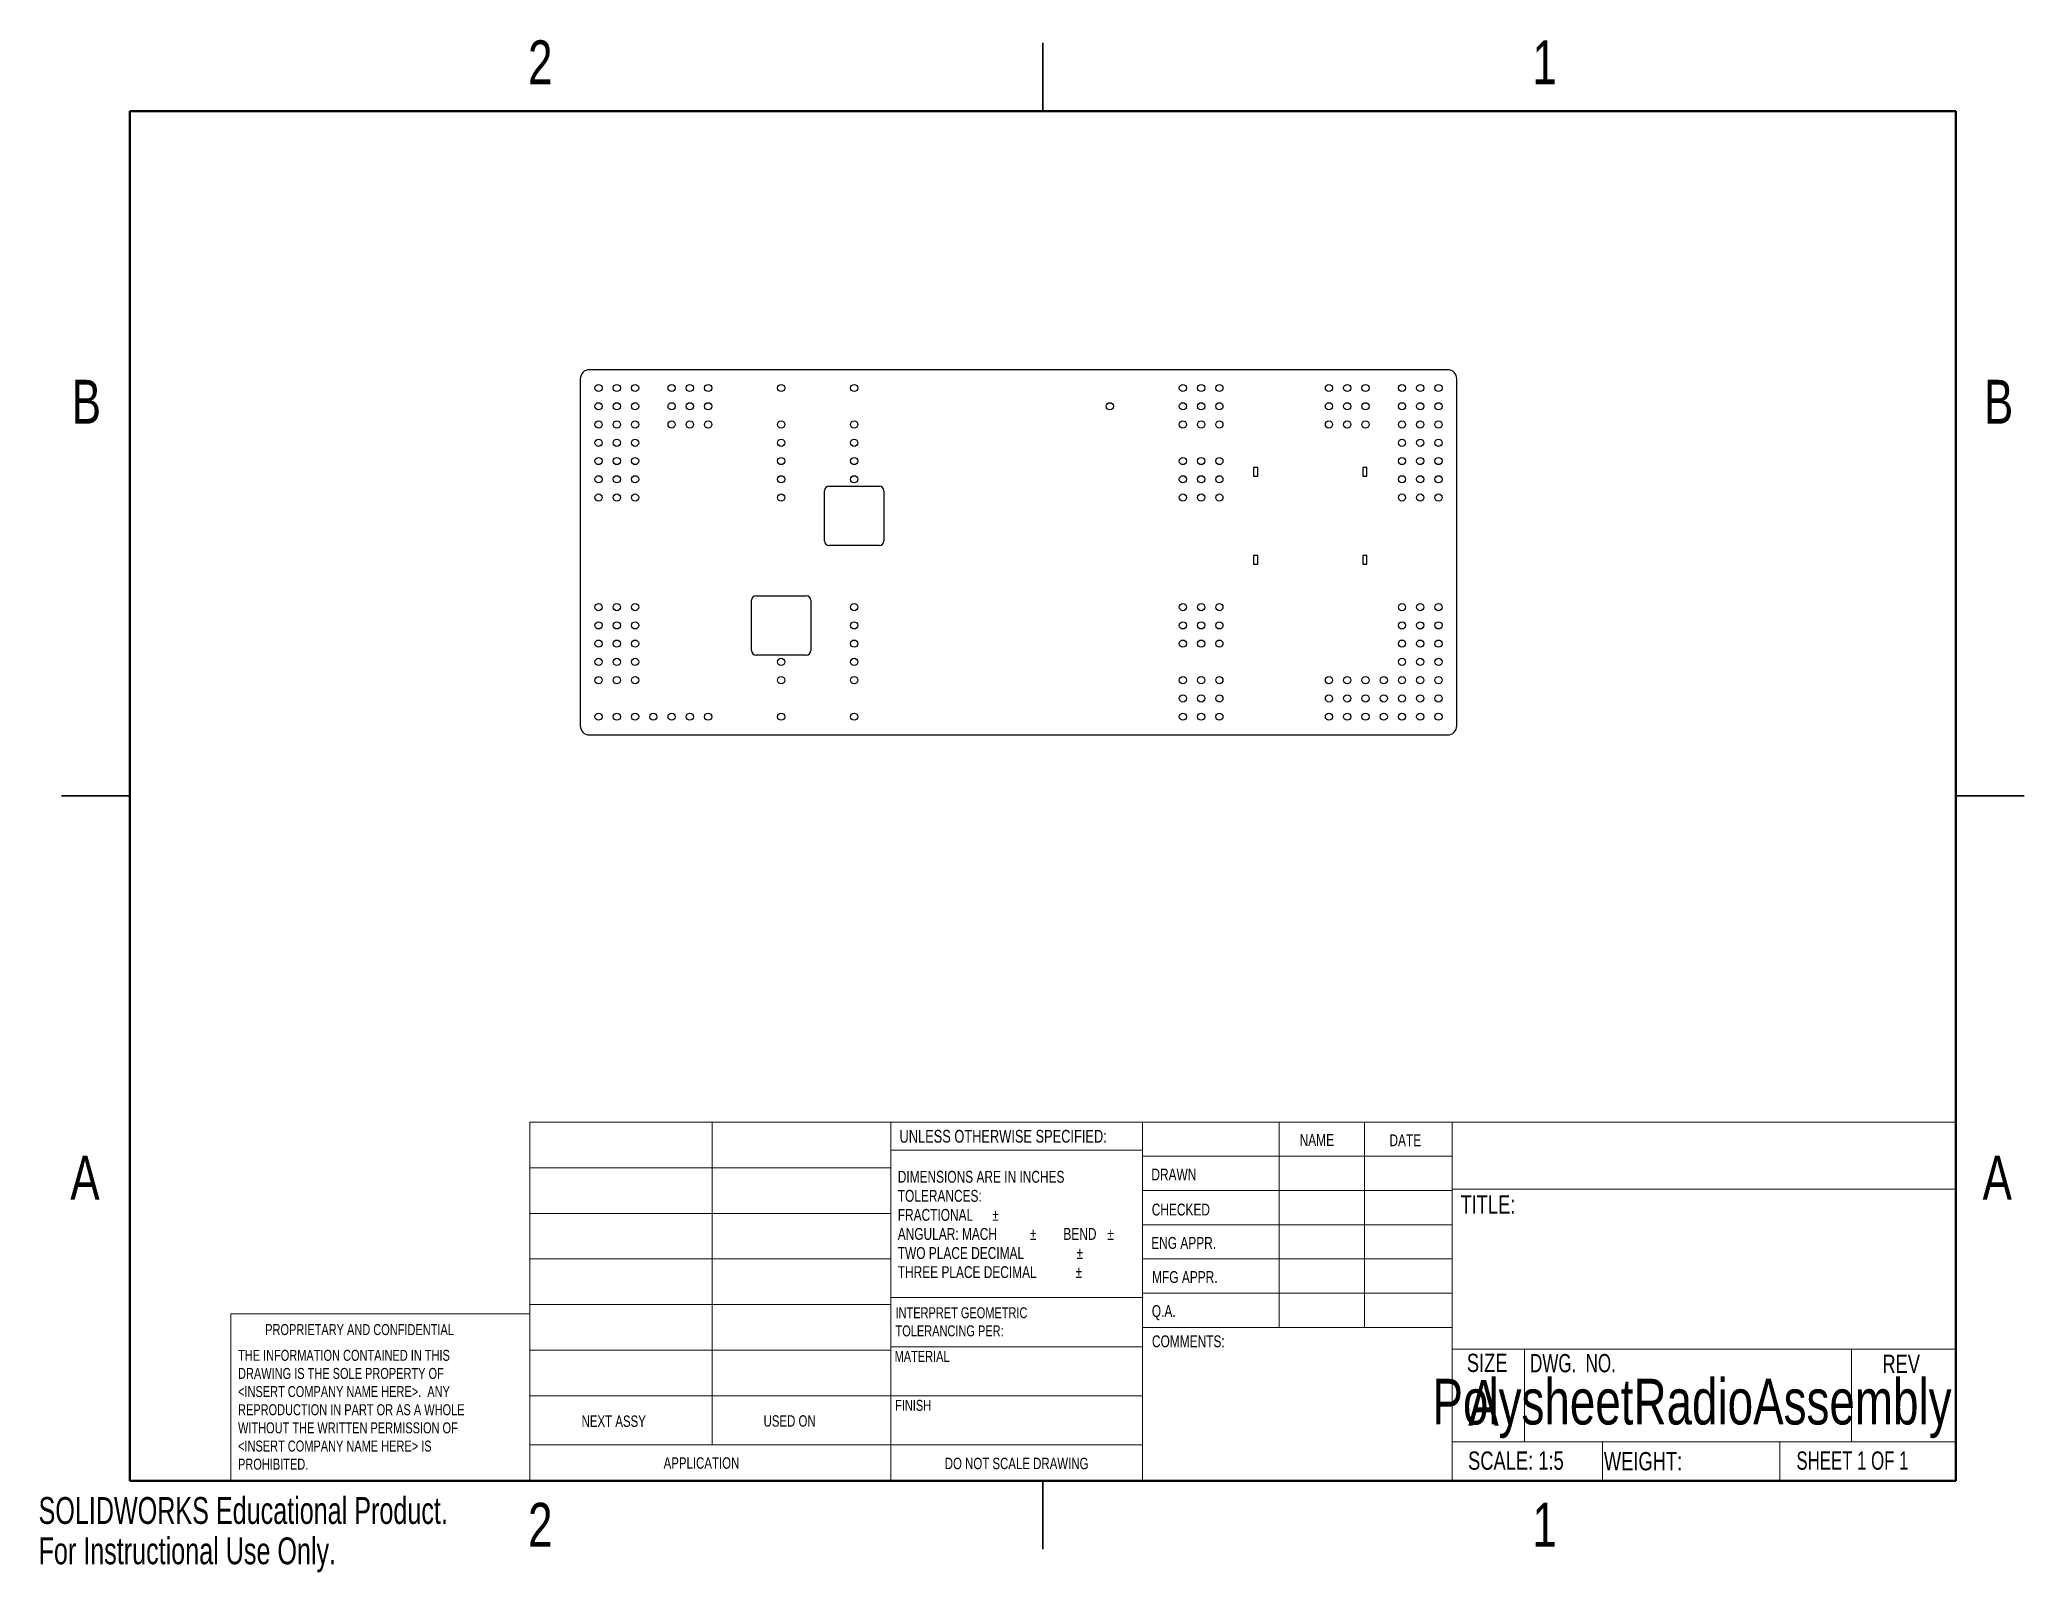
# Model space of a CAD drawing. Header units: millimetres. Extents: x 0 to 0.276, y 0 to 0.213.
import ezdxf

# ---------------------------------------------------------------- set-up
doc = ezdxf.new("R2010")
doc.units = ezdxf.units.MM
doc.styles.add('SLDTEXTSTYLE0', font='TXT', dxfattribs={"width": 0.75})
doc.styles.add('SLDTEXTSTYLE1', font='TXT', dxfattribs={"width": 0.6875})
doc.styles.add('SLDTEXTSTYLE2', font='TXT', dxfattribs={"width": 0.694444})
doc.styles.add('SLDTEXTSTYLE3', font='TXT', dxfattribs={"width": 0.7})

# ---------------------------------------------------------------- blocks, each defined once
blk = doc.blocks.new('SW_NOTE_0')
at = {"color": 0, "linetype": 'Continuous', "lineweight": 0, "char_height": 0.001524, "attachment_point": 1, "style": 'SLDTEXTSTYLE0'}
for s, insert in [('INTERPRET GEOMETRIC', (0, 0.00196)), ('TOLERANCING PER:', (0, -0.00056))]:
    blk.add_mtext(s, dxfattribs=dict(at, insert=insert))
blk = doc.blocks.new('SW_NOTE_0_1')
at = {"color": 0, "linetype": 'Continuous', "lineweight": 0, "char_height": 0.001651, "attachment_point": 1, "style": 'SLDTEXTSTYLE0'}
for s, insert in [('DIMENSIONS ARE IN INCHES', (0, 0.00213)), ('TOLERANCES:', (0, -0.00052)), ('FRACTIONAL', (0, -0.00317)), ('%%p', (0.01315, -0.00317)), ('ANGULAR: MACH', (0, -0.00582)), ('%%p', (0.01837, -0.00582)), ('BEND', (0.02304, -0.00582)), ('%%p', (0.02916, -0.00582)), ('TWO PLACE DECIMAL', (0, -0.00848)), ('%%p', (0.02488, -0.00848)), ('THREE PLACE DECIMAL', (0, -0.01113)), ('%%p', (0.02473, -0.01113))]:
    blk.add_mtext(s, dxfattribs=dict(at, insert=insert))
blk = doc.blocks.new('SW_NOTE_0_2')
at = {"color": 0, "linetype": 'Continuous', "lineweight": 0, "char_height": 0.001524, "attachment_point": 1, "style": 'SLDTEXTSTYLE0'}
for s, insert in [('THE INFORMATION CONTAINED IN THIS', (0, 0.00196)), ('DRAWING IS THE SOLE PROPERTY OF', (0, -0.00056)), ('<INSERT COMPANY NAME HERE>.  ANY', (0, -0.00308)), ('WITHOUT THE WRITTEN PERMISSION OF', (0, -0.00813)), ('REPRODUCTION IN PART OR AS A WHOLE', (0, -0.00561)), ('<INSERT COMPANY NAME HERE> IS', (0, -0.01066)), ('PROHIBITED.', (0, -0.01318))]:
    blk.add_mtext(s, dxfattribs=dict(at, insert=insert))

msp = doc.modelspace()

# ---------------------------------------------------------------- linework, layer by layer
at = {"color": 7, "linetype": 'Continuous', "lineweight": 25}
for p, q in [((0.1397, 0.21272), (0.1397, 0.2032)), ((0.1397, 0.2032), (0.1397, 0.21272)), ((0.07536, 0.16597), (0.07536, 0.11771)), ((0.19601, 0.16724), (0.07663, 0.16724)), ((0.19728, 0.11771), (0.19728, 0.16597)), ((0.16902, 0.15364), (0.16902, 0.15244)), ((0.16962, 0.15364), (0.16902, 0.15364)), ((0.16902, 0.15244), (0.16962, 0.15244)), ((0.16962, 0.15244), (0.16962, 0.15364)), ((0.18479, 0.15364), (0.18419, 0.15364)), ((0.18419, 0.15364), (0.18419, 0.15244)), ((0.18419, 0.15244), (0.18479, 0.15244)), ((0.18479, 0.15244), (0.18479, 0.15364)), ((0.10934, 0.14343), (0.10934, 0.15041)), ((0.10997, 0.15105), (0.11696, 0.15105)), ((0.11759, 0.15041), (0.11759, 0.14343)), ((0.11696, 0.14279), (0.10997, 0.14279)), ((0.16962, 0.14139), (0.16902, 0.14139)), ((0.16902, 0.14139), (0.16902, 0.14019)), ((0.16962, 0.14019), (0.16962, 0.14139)), ((0.18479, 0.14139), (0.18419, 0.14139)), ((0.18419, 0.14139), (0.18419, 0.14019)), ((0.18479, 0.14019), (0.18479, 0.14139)), ((0.16902, 0.14019), (0.16962, 0.14019)), ((0.18419, 0.14019), (0.18479, 0.14019)), ((0.09981, 0.13581), (0.1068, 0.13581)), ((0.09918, 0.12819), (0.09918, 0.13517)), ((0.10743, 0.13517), (0.10743, 0.12819)), ((0.1068, 0.12755), (0.09981, 0.12755)), ((0.07663, 0.11644), (0.19601, 0.11644)), ((0.00317, 0.10795), (0.0127, 0.10795)), ((0.0127, 0.10795), (0.00317, 0.10795)), ((0.27622, 0.10795), (0.2667, 0.10795)), ((0.2667, 0.10795), (0.27622, 0.10795)), ((0.1397, 0.00317), (0.1397, 0.0127)), ((0.1397, 0.0127), (0.1397, 0.00317))]:
    msp.add_line(p, q, dxfattribs=at)
at = {"color": 7, "linetype": 'Continuous', "lineweight": 50}
for p, q in [((0.0127, 0.0127), (0.0127, 0.2032)), ((0.0127, 0.2032), (0.2667, 0.2032)), ((0.2667, 0.2032), (0.2667, 0.0127)), ((0.2667, 0.0127), (0.0127, 0.0127))]:
    msp.add_line(p, q, dxfattribs=at)
at = {"color": 7, "linetype": 'Continuous', "lineweight": 18}
for p, q in [((0.06835, 0.06259), (0.2667, 0.06259)), ((0.06835, 0.0127), (0.06835, 0.06259)), ((0.0937, 0.06259), (0.0937, 0.01769)), ((0.11857, 0.0127), (0.11857, 0.06259)), ((0.15355, 0.06259), (0.15355, 0.0127)), ((0.17256, 0.06259), (0.17256, 0.03402)), ((0.18446, 0.06259), (0.18446, 0.03402)), ((0.19663, 0.06259), (0.19663, 0.0127)), ((0.15355, 0.05867), (0.11857, 0.05867)), ((0.06835, 0.05624), (0.11857, 0.05624)), ((0.15355, 0.05783), (0.19663, 0.05783)), ((0.15355, 0.05307), (0.19663, 0.05307)), ((0.19663, 0.05327), (0.2667, 0.05327)), ((0.06835, 0.04989), (0.11857, 0.04989)), ((0.15355, 0.04831), (0.19663, 0.04831)), ((0.06835, 0.04354), (0.11857, 0.04354)), ((0.19663, 0.04354), (0.15355, 0.04354)), ((0.19663, 0.03878), (0.15355, 0.03878)), ((0.02677, 0.0127), (0.02677, 0.03592)), ((0.06835, 0.03592), (0.02677, 0.03592)), ((0.06835, 0.03719), (0.11857, 0.03719)), ((0.11857, 0.03819), (0.15366, 0.03819)), ((0.19663, 0.03402), (0.15366, 0.03402)), ((0.06835, 0.03084), (0.11857, 0.03084)), ((0.11857, 0.03134), (0.15366, 0.03134)), ((0.19663, 0.03098), (0.2667, 0.03098)), ((0.20668, 0.03098), (0.20668, 0.01811)), ((0.25217, 0.03098), (0.25217, 0.01811)), ((0.06835, 0.02449), (0.11857, 0.02449)), ((0.11857, 0.02448), (0.15355, 0.02448)), ((0.06835, 0.01769), (0.15355, 0.01769)), ((0.19663, 0.01811), (0.2667, 0.01811)), ((0.21754, 0.01811), (0.21754, 0.0127)), ((0.24222, 0.01811), (0.24222, 0.0127))]:
    msp.add_line(p, q, dxfattribs=at)
at = {"color": 7, "linetype": 'Continuous', "lineweight": 25}
for centre in [(0.0779, 0.1647), (0.08044, 0.1647), (0.08298, 0.1647), (0.08806, 0.1647), (0.0906, 0.1647), (0.09314, 0.1647), (0.1033, 0.1647), (0.11346, 0.1647), (0.15918, 0.1647), (0.16172, 0.1647), (0.16426, 0.1647), (0.1795, 0.1647), (0.18204, 0.1647), (0.18458, 0.1647), (0.18966, 0.1647), (0.1922, 0.1647), (0.19474, 0.1647), (0.0779, 0.16216), (0.0779, 0.15962), (0.08044, 0.16216), (0.08044, 0.15962), (0.08298, 0.16216), (0.08298, 0.15962), (0.08806, 0.16216), (0.08806, 0.15962), (0.0906, 0.16216), (0.0906, 0.15962), (0.09314, 0.16216), (0.09314, 0.15962), (0.1033, 0.15962), (0.11346, 0.15962), (0.14902, 0.16216), (0.15918, 0.16216), (0.15918, 0.15962), (0.16172, 0.16216), (0.16172, 0.15962), (0.16426, 0.16216), (0.16426, 0.15962), (0.1795, 0.16216), (0.1795, 0.15962), (0.18204, 0.16216), (0.18204, 0.15962), (0.18458, 0.16216), (0.18458, 0.15962), (0.18966, 0.16216), (0.18966, 0.15962), (0.1922, 0.16216), (0.1922, 0.15962), (0.19474, 0.16216), (0.19474, 0.15962), (0.0779, 0.15708), (0.08044, 0.15708), (0.08298, 0.15708), (0.1033, 0.15708), (0.11346, 0.15708), (0.18966, 0.15708), (0.1922, 0.15708), (0.19474, 0.15708), (0.0779, 0.15454), (0.08044, 0.15454), (0.08298, 0.15454), (0.1033, 0.15454), (0.11346, 0.15454), (0.15918, 0.15454), (0.16172, 0.15454), (0.16426, 0.15454), (0.18966, 0.15454), (0.1922, 0.15454), (0.19474, 0.15454), (0.0779, 0.152), (0.08044, 0.152), (0.08298, 0.152), (0.1033, 0.152), (0.11346, 0.152), (0.15918, 0.152), (0.16172, 0.152), (0.16426, 0.152), (0.18966, 0.152), (0.1922, 0.152), (0.19474, 0.152), (0.0779, 0.14946), (0.08044, 0.14946), (0.08298, 0.14946), (0.1033, 0.14946), (0.15918, 0.14946), (0.16172, 0.14946), (0.16426, 0.14946), (0.18966, 0.14946), (0.1922, 0.14946), (0.19474, 0.14946), (0.0779, 0.13422), (0.08044, 0.13422), (0.08298, 0.13422), (0.11346, 0.13422), (0.15918, 0.13422), (0.16172, 0.13422), (0.16426, 0.13422), (0.18966, 0.13422), (0.1922, 0.13422), (0.19474, 0.13422), (0.0779, 0.13168), (0.08044, 0.13168), (0.08298, 0.13168), (0.11346, 0.13168), (0.15918, 0.13168), (0.16172, 0.13168), (0.16426, 0.13168), (0.18966, 0.13168), (0.1922, 0.13168), (0.19474, 0.13168), (0.0779, 0.12914), (0.0779, 0.1266), (0.08044, 0.12914), (0.08044, 0.1266), (0.08298, 0.12914), (0.08298, 0.1266), (0.1033, 0.1266), (0.11346, 0.12914), (0.11346, 0.1266), (0.15918, 0.12914), (0.16172, 0.12914), (0.16426, 0.12914), (0.18966, 0.12914), (0.18966, 0.1266), (0.1922, 0.12914), (0.1922, 0.1266), (0.19474, 0.12914), (0.19474, 0.1266), (0.0779, 0.12406), (0.08044, 0.12406), (0.08298, 0.12406), (0.1033, 0.12406), (0.11346, 0.12406), (0.15918, 0.12406), (0.16172, 0.12406), (0.16426, 0.12406), (0.1795, 0.12406), (0.18204, 0.12406), (0.18458, 0.12406), (0.18712, 0.12406), (0.18966, 0.12406), (0.1922, 0.12406), (0.19474, 0.12406), (0.15918, 0.12152), (0.16172, 0.12152), (0.16426, 0.12152), (0.1795, 0.12152), (0.18204, 0.12152), (0.18458, 0.12152), (0.18712, 0.12152), (0.18966, 0.12152), (0.1922, 0.12152), (0.19474, 0.12152), (0.0779, 0.11898), (0.08044, 0.11898), (0.08298, 0.11898), (0.08552, 0.11898), (0.08806, 0.11898), (0.0906, 0.11898), (0.09314, 0.11898), (0.1033, 0.11898), (0.11346, 0.11898), (0.15918, 0.11898), (0.16172, 0.11898), (0.16426, 0.11898), (0.1795, 0.11898), (0.18204, 0.11898), (0.18458, 0.11898), (0.18712, 0.11898), (0.18966, 0.11898), (0.1922, 0.11898), (0.19474, 0.11898)]:
    msp.add_circle(centre, 0.0005, dxfattribs=at)
for centre, radius, start, end in [((0.07663, 0.16597), 0.00127, 90, 180), ((0.19601, 0.16597), 0.00127, 0, 90), ((0.10997, 0.15041), 0.000635, 90, 180), ((0.11696, 0.15041), 0.000635, 0, 90), ((0.10997, 0.14343), 0.000635, 180, 270), ((0.11696, 0.14343), 0.000635, 270, 0), ((0.09981, 0.13517), 0.000635, 90, 180), ((0.1068, 0.13517), 0.000635, 360, 90), ((0.09981, 0.12819), 0.000635, 180, 270), ((0.1068, 0.12819), 0.000635, 270, 0), ((0.07663, 0.11771), 0.00127, 180, 270), ((0.19601, 0.11771), 0.00127, 270, 0)]:
    msp.add_arc(centre, radius, start, end, dxfattribs=at)

# ---------------------------------------------------------------- block references
at = {"color": 7, "linetype": 'Continuous', "lineweight": 0}
for name, p in [('SW_NOTE_0_1', (0.11952, 0.05367)), ('SW_NOTE_0', (0.11921, 0.03486)), ('SW_NOTE_0_2', (0.02775, 0.02894))]:
    msp.add_blockref(name, p, dxfattribs=at)

# ---------------------------------------------------------------- texts
for s, insert, char_height, attachment_point, style in [('2', (0.06979, 0.21306), 0.0061, 2, 'SLDTEXTSTYLE0'), ('1', (0.20949, 0.21306), 0.0061, 2, 'SLDTEXTSTYLE0'), ('B', (0.00665, 0.16584), 0.0061, 2, 'SLDTEXTSTYLE0'), ('B', (0.27265, 0.16584), 0.0061, 2, 'SLDTEXTSTYLE0'), ('UNLESS OTHERWISE SPECIFIED:', (0.11976, 0.0615), 0.001778, 1, 'SLDTEXTSTYLE0'), ('NAME', (0.17542, 0.06092), 0.001651, 1, 'SLDTEXTSTYLE0'), ('DATE', (0.18791, 0.06088), 0.001651, 1, 'SLDTEXTSTYLE0'), ('A', (0.00646, 0.05789), 0.0061, 2, 'SLDTEXTSTYLE0'), ('DRAWN', (0.1548, 0.05612), 0.001651, 1, 'SLDTEXTSTYLE0'), ('A', (0.27246, 0.05789), 0.0061, 2, 'SLDTEXTSTYLE0'), ('CHECKED', (0.15485, 0.05124), 0.001651, 1, 'SLDTEXTSTYLE0'), ('TITLE:', (0.19779, 0.05239), 0.00254, 1, 'SLDTEXTSTYLE0'), ('ENG APPR.', (0.15478, 0.0466), 0.001651, 1, 'SLDTEXTSTYLE0'), ('MFG APPR.', (0.1549, 0.04185), 0.001651, 1, 'SLDTEXTSTYLE0'), ('Q.A.', (0.15486, 0.03712), 0.001651, 1, 'SLDTEXTSTYLE0'), ('PROPRIETARY AND CONFIDENTIAL', (0.03153, 0.03448), 0.001524, 1, 'SLDTEXTSTYLE0'), ('MATERIAL', (0.11908, 0.03075), 0.001524, 1, 'SLDTEXTSTYLE0'), ('COMMENTS:', (0.15488, 0.03291), 0.001651, 1, 'SLDTEXTSTYLE0'), ('SIZE', (0.19868, 0.03036), 0.00254, 1, 'SLDTEXTSTYLE0'), ('DWG.  NO.', (0.20748, 0.03032), 0.00254, 1, 'SLDTEXTSTYLE2'), ('REV', (0.25648, 0.03022), 0.00254, 1, 'SLDTEXTSTYLE0'), ('PolysheetRadioAssembly', (0.23, 0.02687), 0.00635, 2, 'SLDTEXTSTYLE0'), ('A', (0.19888, 0.02672), 0.00635, 1, 'SLDTEXTSTYLE0'), ('FINISH', (0.11915, 0.02394), 0.001524, 1, 'SLDTEXTSTYLE0'), ('NEXT ASSY', (0.07554, 0.02177), 0.001587, 1, 'SLDTEXTSTYLE0'), ('USED ON', (0.10085, 0.0218), 0.001587, 1, 'SLDTEXTSTYLE0'), ('SCALE: 1:5', (0.19885, 0.01676), 0.00254, 1, 'SLDTEXTSTYLE0'), ('WEIGHT:', (0.21774, 0.01668), 0.00254, 1, 'SLDTEXTSTYLE0'), ('SHEET 1 OF 1', (0.24453, 0.01677), 0.00254, 1, 'SLDTEXTSTYLE1'), ('APPLICATION', (0.08695, 0.01595), 0.0015875, 1, 'SLDTEXTSTYLE0'), ('DO NOT SCALE DRAWING', (0.13605, 0.01589), 0.0015875, 2, 'SLDTEXTSTYLE0'), ('2', (0.06979, 0.00962), 0.0061, 2, 'SLDTEXTSTYLE0'), ('1', (0.20949, 0.00962), 0.0061, 2, 'SLDTEXTSTYLE0')]:
    msp.add_mtext(s, dxfattribs=dict(at, insert=insert, char_height=char_height, attachment_point=attachment_point, style=style))
at = {"color": 7, "linetype": 'Continuous', "char_height": 0.0037351, "attachment_point": 1, "style": 'SLDTEXTSTYLE3'}
for s, insert in [('SOLIDWORKS Educational Product.', (0, 0.01042)), ('For Instructional Use Only.', (0, 0.00481))]:
    msp.add_mtext(s, dxfattribs=dict(at, insert=insert))

doc.saveas('drawing.dxf')
